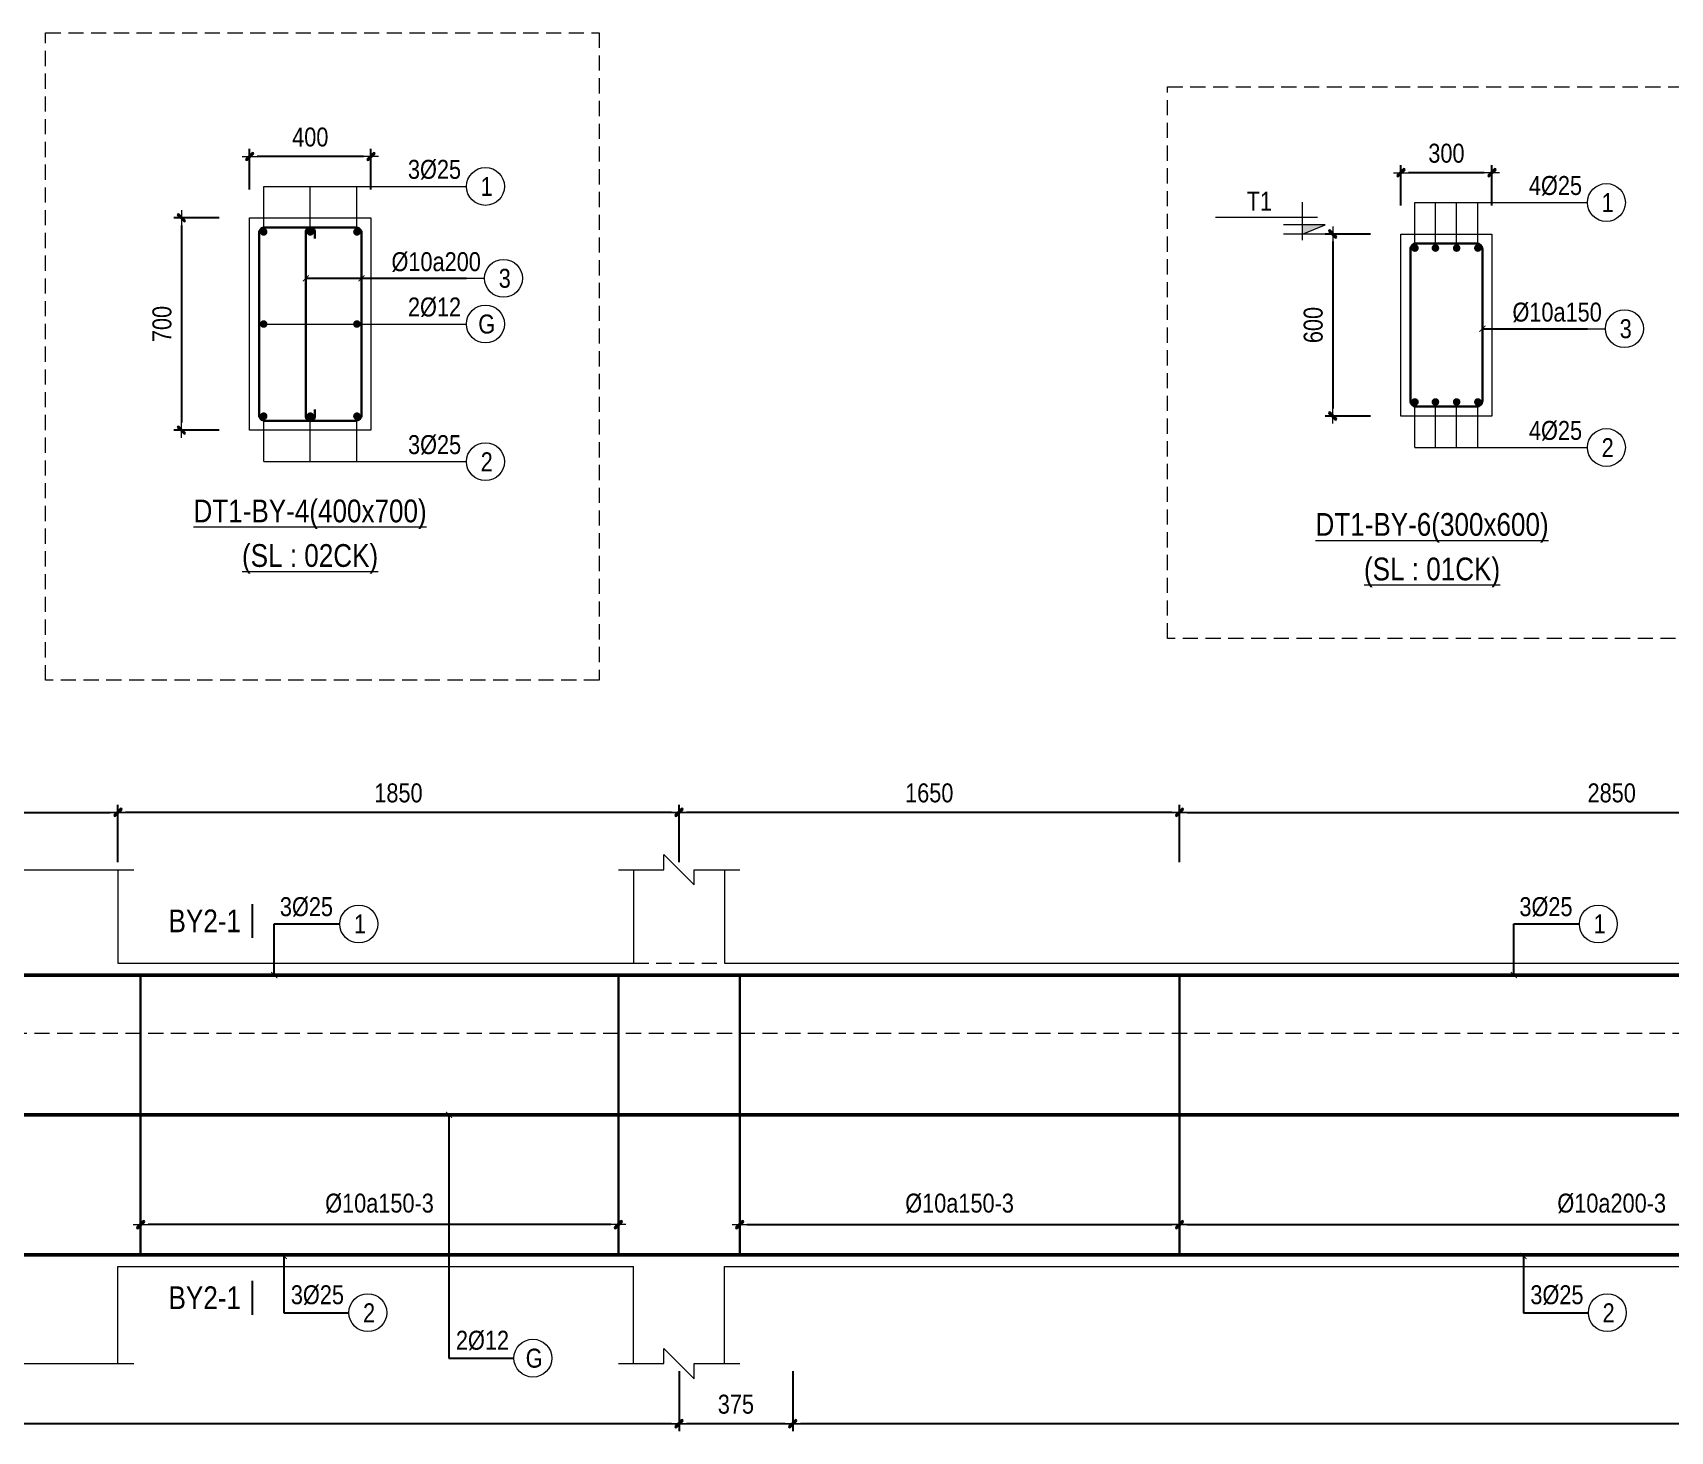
# Model space of a CAD drawing. Header units: millimetres. Extents: x 397144 to 8960116, y 345581 to 674207.
# Drawn here: x 4960394 to 4965793, y 632887 to 637498 of the extents above; entities that cross this region are included whole.
import ezdxf
from ezdxf.enums import TextEntityAlignment as Align

# ---------------------------------------------------------------- set-up
doc = ezdxf.new("R2010")
doc.units = ezdxf.units.MM
doc.header["$PDSIZE"] = -10
doc.linetypes.add('HIDDEN', pattern=[0.375, 0.25, -0.125])
doc.layers.get('0').update_dxf_attribs({"linetype": 'CONTINUOUS'})
doc.layers.get('Defpoints').update_dxf_attribs({"color": 12, "linetype": 'CONTINUOUS'})
for name, color, linetype, lineweight in [('CDAI', 8, 'CONTINUOUS', 30), ('CTHEP', 2, 'CONTINUOUS', 50), ('DBAO', 3, 'CONTINUOUS', 20), ('DGIONG', 4, 'CONTINUOUS', 13), ('KTH', 150, 'CONTINUOUS', 5), ('Net khuat', 8, 'HIDDEN', 13), ('STICK', 1, 'CONTINUOUS', 9), ('TEXT', 7, 'CONTINUOUS', 15)]:
    doc.layers.add(name, color=color, linetype=linetype, lineweight=lineweight)
doc.layers.add('HATCH', color=7, linetype='CONTINUOUS', lineweight=5, true_color=0x2491ff)
doc.styles.add('Star-HelCon', font='VHELVCN_0.TTF')
doc.styles.add('TTP-HelCon', font='VHELVCN_0.TTF')
doc.styles.add('VNI-HELVE-CONDENSE', font='VHELVCN_0.TTF')
doc.dimstyles.new('kc-25', dxfattribs={"dimtxt": 62.5, "dimasz": 20, "dimexe": 20, "dimexo": 50, "dimgap": 25, "dimtad": 3, "dimdec": 0, "dimzin": 0, "dimdsep": 46, "dimtxsty": 'VNI-HELVE-CONDENSE', "dimblk": 'DIM', "dimcen": 2.5, "dimclrd": 256, "dimclre": 154, "dimclrt": 7, "dimaunit": 1, "dimadec": 0, "dimazin": 0, "dimtfac": 1, "dimtdec": 0, "dimtix": 1, "dimtmove": 0, "dimatfit": 3, "dimldrblk": 'DOT', "dimfxl": 1, "dimtolj": 1, "dimtzin": 0, "dimarcsym": 0})
doc.dimstyles.new('TTP-25', dxfattribs={"dimscale": 25, "dimtxt": 2.5, "dimasz": 1, "dimexe": 1, "dimexo": 1, "dimgap": 0.09, "dimtad": 0, "dimdec": 4, "dimrnd": 5, "dimzin": 9, "dimdsep": 46, "dimtxsty": 'TTP-HelCon', "dimblk": 'Stick1', "dimcen": 0.09, "dimdle": 1.5, "dimclrd": 256, "dimclre": 256, "dimclrt": 7, "dimadec": 0, "dimazin": 0, "dimtfac": 1, "dimtdec": 4, "dimtmove": 0, "dimatfit": 3, "dimldrblk": '_ArchTick1', "dimfxl": 1, "dimtvp": 1, "dimtolj": 1, "dimtzin": 0, "dimarcsym": 0})

# ---------------------------------------------------------------- blocks, each defined once
blk = doc.blocks.new('Stick1')
at = {"layer": 'STICK'}
h = blk.add_hatch(color=256, dxfattribs=at)
edge = h.paths.add_edge_path()
edge.add_line((0.3, 0.5), (-0.5, -0.3))
edge.add_arc((-0.4, -0.4), 0.141, 135, 315)
edge.add_line((-0.3, -0.5), (0.5, 0.3))
edge.add_arc((0.4, 0.4), 0.141, 315, 495)
blk.add_line((1, 0), (-1, 0), dxfattribs=at)
blk.add_lwpolyline([(0.3, 0.5), (-0.5, -0.3, 1), (-0.3, -0.5), (0.5, 0.3, 1), (0.3, 0.5, 1)], format="xyb", dxfattribs=at)
blk = doc.blocks.new('*D466')
at = {"layer": 'Defpoints', "color": 0, "transparency": 16777216}
for p in [(4955499.7, 633110), (4962524.7, 633110), (4955499.7, 632912)]:
    blk.add_point(p, dxfattribs=at)
at = {"layer": 'KTH', "lineweight": -2, "transparency": 16777216}
for p, q in [((4955499.7, 633085), (4955499.7, 632887)), ((4962524.7, 633085), (4962524.7, 632887)), ((4962499.7, 632912), (4955524.7, 632912))]:
    blk.add_line(p, q, dxfattribs=at)
at = {"layer": 'KTH', "lineweight": -2, "transparency": 16777216, "xscale": 25, "yscale": 25, "zscale": 25, "rotation": 180}
blk.add_blockref('Stick1', (4955499.7, 632912), dxfattribs=at)
at = {"layer": 'KTH', "lineweight": -2, "transparency": 16777216, "xscale": 25, "yscale": 25, "zscale": 25}
blk.add_blockref('Stick1', (4962524.7, 632912), dxfattribs=at)
at = {"layer": 'KTH', "color": 7, "transparency": 16777216, "insert": (4959012.2, 632975.8), "char_height": 62.5, "attachment_point": 5, "style": 'TTP-HelCon'}
blk.add_mtext('\\A1;7025', dxfattribs=at)
blk = doc.blocks.new('_ArchTick1')
at = {"color": 0, "const_width": 3.81}
blk.add_lwpolyline([(-12.7, -12.7), (12.7, 12.7)], dxfattribs=at)
blk = doc.blocks.new('*D467')
at = {"layer": 'Defpoints', "color": 0, "transparency": 16777216}
for p in [(4960674.7, 634927.4), (4960674.7, 634738.4), (4962524.7, 634738.4)]:
    blk.add_point(p, dxfattribs=at)
at = {"layer": 'KTH', "lineweight": -2, "transparency": 16777216}
for p, q in [((4960674.7, 634763.4), (4960674.7, 634952.4)), ((4962499.7, 634927.4), (4960699.7, 634927.4)), ((4962524.7, 634763.4), (4962524.7, 634952.4))]:
    blk.add_line(p, q, dxfattribs=at)
at = {"layer": 'KTH', "lineweight": -2, "transparency": 16777216, "xscale": 25, "yscale": 25, "zscale": 25, "rotation": 180}
blk.add_blockref('Stick1', (4960674.7, 634927.4), dxfattribs=at)
at = {"layer": 'KTH', "lineweight": -2, "transparency": 16777216, "xscale": 25, "yscale": 25, "zscale": 25}
blk.add_blockref('Stick1', (4962524.7, 634927.4), dxfattribs=at)
at = {"layer": 'KTH', "color": 7, "transparency": 16777216, "insert": (4961599.7, 634991.2), "char_height": 62.5, "attachment_point": 5, "style": 'TTP-HelCon'}
blk.add_mtext('\\A1;1850', dxfattribs=at)
blk = doc.blocks.new('*D468')
at = {"layer": 'Defpoints', "color": 0, "transparency": 16777216}
for p in [(4962524.7, 634927.4), (4962524.7, 634738.4), (4964174.7, 634738.4)]:
    blk.add_point(p, dxfattribs=at)
at = {"layer": 'KTH', "lineweight": -2, "transparency": 16777216}
for p, q in [((4962524.7, 634763.4), (4962524.7, 634952.4)), ((4964149.7, 634927.4), (4962549.7, 634927.4)), ((4964174.7, 634763.4), (4964174.7, 634952.4))]:
    blk.add_line(p, q, dxfattribs=at)
at = {"layer": 'KTH', "lineweight": -2, "transparency": 16777216, "xscale": 25, "yscale": 25, "zscale": 25, "rotation": 180}
blk.add_blockref('Stick1', (4962524.7, 634927.4), dxfattribs=at)
at = {"layer": 'KTH', "lineweight": -2, "transparency": 16777216, "xscale": 25, "yscale": 25, "zscale": 25}
blk.add_blockref('Stick1', (4964174.7, 634927.4), dxfattribs=at)
at = {"layer": 'KTH', "color": 7, "transparency": 16777216, "insert": (4963349.7, 634991.2), "char_height": 62.5, "attachment_point": 5, "style": 'TTP-HelCon'}
blk.add_mtext('\\A1;1650', dxfattribs=at)
blk = doc.blocks.new('*D469')
at = {"layer": 'Defpoints', "color": 0, "transparency": 16777216}
for p in [(4967024.7, 634927.4), (4964174.7, 634738.4), (4967024.7, 634738.4)]:
    blk.add_point(p, dxfattribs=at)
at = {"layer": 'KTH', "lineweight": -2, "transparency": 16777216}
for p, q in [((4964174.7, 634763.4), (4964174.7, 634952.4)), ((4964199.7, 634927.4), (4966999.7, 634927.4)), ((4967024.7, 634763.4), (4967024.7, 634952.4))]:
    blk.add_line(p, q, dxfattribs=at)
at = {"layer": 'KTH', "lineweight": -2, "transparency": 16777216, "xscale": 25, "yscale": 25, "zscale": 25, "rotation": 180}
blk.add_blockref('Stick1', (4964174.7, 634927.4), dxfattribs=at)
at = {"layer": 'KTH', "lineweight": -2, "transparency": 16777216, "xscale": 25, "yscale": 25, "zscale": 25}
blk.add_blockref('Stick1', (4967024.7, 634927.4), dxfattribs=at)
at = {"layer": 'KTH', "color": 7, "transparency": 16777216, "insert": (4965599.7, 634991.2), "char_height": 62.5, "attachment_point": 5, "style": 'TTP-HelCon'}
blk.add_mtext('\\A1;2850', dxfattribs=at)
blk = doc.blocks.new('*D471')
at = {"layer": 'Defpoints', "color": 0, "transparency": 16777216}
for p in [(4962524.7, 633110), (4962899.7, 633030), (4962524.7, 632912)]:
    blk.add_point(p, dxfattribs=at)
at = {"layer": 'KTH', "lineweight": -2, "transparency": 16777216}
for p, q in [((4962524.7, 633085), (4962524.7, 632887)), ((4962899.7, 633005), (4962899.7, 632887)), ((4962874.7, 632912), (4962549.7, 632912))]:
    blk.add_line(p, q, dxfattribs=at)
at = {"layer": 'KTH', "lineweight": -2, "transparency": 16777216, "xscale": 25, "yscale": 25, "zscale": 25, "rotation": 180}
blk.add_blockref('Stick1', (4962524.7, 632912), dxfattribs=at)
at = {"layer": 'KTH', "lineweight": -2, "transparency": 16777216, "xscale": 25, "yscale": 25, "zscale": 25}
blk.add_blockref('Stick1', (4962899.7, 632912), dxfattribs=at)
at = {"layer": 'KTH', "color": 7, "transparency": 16777216, "insert": (4962712.2, 632975.8), "char_height": 62.5, "attachment_point": 5, "style": 'TTP-HelCon'}
blk.add_mtext('\\A1;375', dxfattribs=at)
blk = doc.blocks.new('*D472')
at = {"layer": 'Defpoints', "color": 0, "transparency": 16777216}
for p in [(4962899.7, 633110), (4968974.7, 633110), (4962899.7, 632912)]:
    blk.add_point(p, dxfattribs=at)
at = {"layer": 'KTH', "lineweight": -2, "transparency": 16777216}
for p, q in [((4962899.7, 633085), (4962899.7, 632887)), ((4968974.7, 633085), (4968974.7, 632887)), ((4968949.7, 632912), (4962924.7, 632912))]:
    blk.add_line(p, q, dxfattribs=at)
at = {"layer": 'KTH', "lineweight": -2, "transparency": 16777216, "xscale": 25, "yscale": 25, "zscale": 25, "rotation": 180}
blk.add_blockref('Stick1', (4962899.7, 632912), dxfattribs=at)
at = {"layer": 'KTH', "lineweight": -2, "transparency": 16777216, "xscale": 25, "yscale": 25, "zscale": 25}
blk.add_blockref('Stick1', (4968974.7, 632912), dxfattribs=at)
at = {"layer": 'KTH', "color": 7, "transparency": 16777216, "insert": (4965937.2, 632975.8), "char_height": 62.5, "attachment_point": 5, "style": 'TTP-HelCon'}
blk.add_mtext('\\A1;6075', dxfattribs=at)
blk = doc.blocks.new('*D473')
at = {"layer": 'Defpoints', "color": 0, "transparency": 16777216}
for p in [(4960749.7, 634008.1), (4962324.7, 634008.1), (4960749.7, 633568.1)]:
    blk.add_point(p, dxfattribs=at)
at = {"layer": 'KTH', "lineweight": -2, "transparency": 16777216}
for p, q in [((4960749.7, 633983.1), (4960749.7, 633543.1)), ((4962324.7, 633983.1), (4962324.7, 633543.1)), ((4962299.7, 633568.1), (4960774.7, 633568.1))]:
    blk.add_line(p, q, dxfattribs=at)
at = {"layer": 'KTH', "lineweight": -2, "transparency": 16777216, "xscale": 25, "yscale": 25, "zscale": 25, "rotation": 180}
blk.add_blockref('Stick1', (4960749.7, 633568.1), dxfattribs=at)
at = {"layer": 'KTH', "lineweight": -2, "transparency": 16777216, "xscale": 25, "yscale": 25, "zscale": 25}
blk.add_blockref('Stick1', (4962324.7, 633568.1), dxfattribs=at)
at = {"layer": 'KTH', "color": 7, "transparency": 16777216, "insert": (4961537.2, 633638), "char_height": 62.5, "attachment_point": 5, "style": 'TTP-HelCon'}
blk.add_mtext('\\A1;Þ10a150-3', dxfattribs=at)
blk = doc.blocks.new('*D475')
at = {"layer": 'Defpoints', "color": 0, "transparency": 16777216}
for p in [(4964174.7, 634008.1), (4967024.7, 634008.1), (4967024.7, 633568.1)]:
    blk.add_point(p, dxfattribs=at)
at = {"layer": 'KTH', "lineweight": -2, "transparency": 16777216}
for p, q in [((4964174.7, 633983.1), (4964174.7, 633543.1)), ((4967024.7, 633983.1), (4967024.7, 633543.1)), ((4964199.7, 633568.1), (4966999.7, 633568.1))]:
    blk.add_line(p, q, dxfattribs=at)
at = {"layer": 'KTH', "lineweight": -2, "transparency": 16777216, "xscale": 25, "yscale": 25, "zscale": 25, "rotation": 180}
blk.add_blockref('Stick1', (4964174.7, 633568.1), dxfattribs=at)
at = {"layer": 'KTH', "lineweight": -2, "transparency": 16777216, "xscale": 25, "yscale": 25, "zscale": 25}
blk.add_blockref('Stick1', (4967024.7, 633568.1), dxfattribs=at)
at = {"layer": 'KTH', "color": 7, "transparency": 16777216, "insert": (4965599.7, 633638), "char_height": 62.5, "attachment_point": 5, "style": 'TTP-HelCon'}
blk.add_mtext('\\A1;Þ10a200-3', dxfattribs=at)
blk = doc.blocks.new('*D476')
at = {"layer": 'Defpoints', "color": 0, "transparency": 16777216}
for p in [(4962724.7, 634008.1), (4964174.7, 634008.1), (4964174.7, 633568.1)]:
    blk.add_point(p, dxfattribs=at)
at = {"layer": 'KTH', "lineweight": -2, "transparency": 16777216}
for p, q in [((4962724.7, 633983.1), (4962724.7, 633543.1)), ((4964174.7, 633983.1), (4964174.7, 633543.1)), ((4962749.7, 633568.1), (4964149.7, 633568.1))]:
    blk.add_line(p, q, dxfattribs=at)
at = {"layer": 'KTH', "lineweight": -2, "transparency": 16777216, "xscale": 25, "yscale": 25, "zscale": 25, "rotation": 180}
blk.add_blockref('Stick1', (4962724.7, 633568.1), dxfattribs=at)
at = {"layer": 'KTH', "lineweight": -2, "transparency": 16777216, "xscale": 25, "yscale": 25, "zscale": 25}
blk.add_blockref('Stick1', (4964174.7, 633568.1), dxfattribs=at)
at = {"layer": 'KTH', "color": 7, "transparency": 16777216, "insert": (4963449.7, 633638), "char_height": 62.5, "attachment_point": 5, "style": 'TTP-HelCon'}
blk.add_mtext('\\A1;Þ10a150-3', dxfattribs=at)
blk = doc.blocks.new('*D995')
at = {"layer": 'Defpoints', "color": 0, "transparency": 16777216}
for p in [(4960674.7, 634927.4), (4958474.7, 634738.4), (4960674.7, 634738.4)]:
    blk.add_point(p, dxfattribs=at)
at = {"layer": 'KTH', "lineweight": -2, "transparency": 16777216}
for p, q in [((4958474.7, 634763.4), (4958474.7, 634952.4)), ((4958499.7, 634927.4), (4960649.7, 634927.4)), ((4960674.7, 634763.4), (4960674.7, 634952.4))]:
    blk.add_line(p, q, dxfattribs=at)
at = {"layer": 'KTH', "lineweight": -2, "transparency": 16777216, "xscale": 25, "yscale": 25, "zscale": 25, "rotation": 180}
blk.add_blockref('Stick1', (4958474.7, 634927.4), dxfattribs=at)
at = {"layer": 'KTH', "lineweight": -2, "transparency": 16777216, "xscale": 25, "yscale": 25, "zscale": 25}
blk.add_blockref('Stick1', (4960674.7, 634927.4), dxfattribs=at)
at = {"layer": 'KTH', "color": 7, "transparency": 16777216, "insert": (4959574.7, 634991.2), "char_height": 62.5, "attachment_point": 5, "style": 'TTP-HelCon'}
blk.add_mtext('\\A1;2200', dxfattribs=at)
blk = doc.blocks.new('DIM')
h = blk.add_hatch(color=1)
h.paths.add_polyline_path([(0.49, 0.29, 1), (0.29, 0.49), (-0.19, 0), (0.19, 0)])
h.paths.add_polyline_path([(0.19, 0), (-0.19, 0), (-0.49, -0.29, 1), (-0.29, -0.49)])
at = {"color": 9}
for p, q in [((-0.19, 0), (-1.5, 0)), ((0.19, 0), (1.5, 0))]:
    blk.add_line(p, q, dxfattribs=at)
at = {"color": 1}
for p, q in [((-0.49, -0.29), (0.29, 0.49)), ((-0.29, -0.49), (0.49, 0.29)), ((-0.19, 0), (0.19, 0))]:
    blk.add_line(p, q, dxfattribs=at)
blk.add_arc((-0.39, -0.39), 0.138, 135, 315, dxfattribs=at)
blk = doc.blocks.new('MC')
at = {"layer": 'CTHEP', "const_width": 10}
blk.add_lwpolyline([(0, 150), (0, 0)], dxfattribs=at)
at = {"layer": 'TEXT', "style": 'TTP-HelCon'}
blk.add_attdef('A', text='', height=100, dxfattribs=at).set_placement((-50, 25.5), align=Align.RIGHT)
blk = doc.blocks.new('*D8189')
at = {"layer": 'Defpoints', "color": 0, "ltscale": 500, "transparency": 16777216}
for p in [(4961109, 637089.6), (4961109, 636956.4), (4961509, 636956.4)]:
    blk.add_point(p, dxfattribs=at)
at = {"layer": 'KTH', "lineweight": -2, "ltscale": 500, "transparency": 16777216}
for p, q in [((4961109, 636981.4), (4961109, 637114.6)), ((4961484, 637089.6), (4961134, 637089.6)), ((4961509, 636981.4), (4961509, 637114.6))]:
    blk.add_line(p, q, dxfattribs=at)
at = {"layer": 'KTH', "lineweight": -2, "ltscale": 500, "transparency": 16777216, "xscale": 25, "yscale": 25, "zscale": 25, "rotation": 180}
blk.add_blockref('Stick1', (4961109, 637089.6), dxfattribs=at)
at = {"layer": 'KTH', "lineweight": -2, "ltscale": 500, "transparency": 16777216, "xscale": 25, "yscale": 25, "zscale": 25}
blk.add_blockref('Stick1', (4961509, 637089.6), dxfattribs=at)
at = {"layer": 'KTH', "color": 7, "ltscale": 500, "transparency": 16777216, "insert": (4961309, 637153.5), "char_height": 62.5, "attachment_point": 5, "style": 'TTP-HelCon'}
blk.add_mtext('\\A1;400', dxfattribs=at)
blk = doc.blocks.new('*D8190')
at = {"layer": 'Defpoints', "color": 0, "ltscale": 500, "transparency": 16777216}
for p in [(4961033.9, 636887.4), (4960884.1, 636187.4), (4961033.9, 636187.4)]:
    blk.add_point(p, dxfattribs=at)
at = {"layer": 'KTH', "lineweight": -2, "ltscale": 500, "transparency": 16777216}
for p, q in [((4961008.9, 636887.4), (4960859.1, 636887.4)), ((4960884.1, 636862.4), (4960884.1, 636212.4)), ((4961008.9, 636187.4), (4960859.1, 636187.4))]:
    blk.add_line(p, q, dxfattribs=at)
at = {"layer": 'KTH', "lineweight": -2, "ltscale": 500, "transparency": 16777216, "xscale": 25, "yscale": 25, "zscale": 25}
for p, rotation in [((4960884.1, 636887.4), 90), ((4960884.1, 636187.4), 270)]:
    blk.add_blockref('Stick1', p, dxfattribs=dict(at, rotation=rotation))
at = {"layer": 'KTH', "color": 7, "ltscale": 500, "transparency": 16777216, "insert": (4960820.2, 636537.4), "char_height": 62.5, "attachment_point": 5, "rotation": 90, "style": 'TTP-HelCon'}
blk.add_mtext('\\A1;700', dxfattribs=at)
blk = doc.blocks.new('*D8191')
at = {"layer": 'Defpoints', "color": 0, "ltscale": 500, "transparency": 16777216}
for p in [(4964904.8, 637036.4), (4964904.8, 636903.1), (4965204.8, 636903.1)]:
    blk.add_point(p, dxfattribs=at)
at = {"layer": 'KTH', "lineweight": -2, "ltscale": 500, "transparency": 16777216}
for p, q in [((4964904.8, 636928.1), (4964904.8, 637061.4)), ((4965204.8, 636928.1), (4965204.8, 637061.4)), ((4965179.8, 637036.4), (4964929.8, 637036.4))]:
    blk.add_line(p, q, dxfattribs=at)
at = {"layer": 'KTH', "lineweight": -2, "ltscale": 500, "transparency": 16777216, "xscale": 25, "yscale": 25, "zscale": 25, "rotation": 180}
blk.add_blockref('Stick1', (4964904.8, 637036.4), dxfattribs=at)
at = {"layer": 'KTH', "lineweight": -2, "ltscale": 500, "transparency": 16777216, "xscale": 25, "yscale": 25, "zscale": 25}
blk.add_blockref('Stick1', (4965204.8, 637036.4), dxfattribs=at)
at = {"layer": 'KTH', "color": 7, "ltscale": 500, "transparency": 16777216, "insert": (4965054.8, 637100.2), "char_height": 62.5, "attachment_point": 5, "style": 'TTP-HelCon'}
blk.add_mtext('\\A1;300', dxfattribs=at)
blk = doc.blocks.new('*D8192')
at = {"layer": 'Defpoints', "color": 0, "ltscale": 500, "transparency": 16777216}
for p in [(4964829.6, 636834.1), (4964679.8, 636234.1), (4964829.6, 636234.1)]:
    blk.add_point(p, dxfattribs=at)
at = {"layer": 'KTH', "lineweight": -2, "ltscale": 500, "transparency": 16777216}
for p, q in [((4964804.6, 636834.1), (4964654.8, 636834.1)), ((4964679.8, 636809.1), (4964679.8, 636259.1)), ((4964804.6, 636234.1), (4964654.8, 636234.1))]:
    blk.add_line(p, q, dxfattribs=at)
at = {"layer": 'KTH', "lineweight": -2, "ltscale": 500, "transparency": 16777216, "xscale": 25, "yscale": 25, "zscale": 25}
for p, rotation in [((4964679.8, 636834.1), 90), ((4964679.8, 636234.1), 270)]:
    blk.add_blockref('Stick1', p, dxfattribs=dict(at, rotation=rotation))
at = {"layer": 'KTH', "color": 7, "ltscale": 500, "transparency": 16777216, "insert": (4964615.9, 636534.1), "char_height": 62.5, "attachment_point": 5, "rotation": 90, "style": 'TTP-HelCon'}
blk.add_mtext('\\A1;600', dxfattribs=at)
blk = doc.blocks.new('CODE')
at = {"layer": 'DBAO'}
for p, q in [((-112.5, 55), (223.6, 55)), ((-62.5, -20), (-62.5, 105)), ((-62.5, 0), (-137.5, 30)), ((-137.5, 30), (0, 30)), ((-137.5, 0), (0, 0))]:
    blk.add_line(p, q, dxfattribs=at)
at = {"layer": 'HATCH', "color": 1}
blk.add_solid([(-62.5, 0), (-137.5, 30), (-62.5, 30)], dxfattribs=at)

msp = doc.modelspace()

# ---------------------------------------------------------------- linework, layer by layer
at = {"layer": 'CDAI', "ltscale": 52.5}
for p, q in [((4960749.67268, 634394.97938), (4960749.67268, 633464.97938)), ((4962324.67268, 634394.97938), (4962324.67268, 633464.97938)), ((4962724.67268, 634394.97938), (4962724.67268, 633464.97938)), ((4964174.67268, 634394.97938), (4964174.67268, 633464.97938))]:
    msp.add_line(p, q, dxfattribs=at)
at = {"layer": 'CDAI'}
for points in [[(4961159.03953, 636856.13138), (4961459.03953, 636856.13138, -0.4142135624), (4961477.78953, 636837.38138), (4961477.78953, 636237.38138, -0.4142135624), (4961459.03953, 636218.63138), (4961159.03953, 636218.63138, -0.4142135624), (4961140.28953, 636237.38138), (4961140.28953, 636837.38138, -0.4142135624)], [(4964954.75976, 636802.88275), (4965154.75976, 636802.88275, -0.4142135624), (4965173.50976, 636784.13275), (4965173.50976, 636284.13275, -0.4142135624), (4965154.75976, 636265.38275), (4964954.75976, 636265.38275, -0.4142135624), (4964936.00976, 636284.13275), (4964936.00976, 636784.13275, -0.4142135624)]]:
    msp.add_lwpolyline(points, format="xyb", close=True, dxfattribs=at)
msp.add_lwpolyline([(4961324.03953, 636819.21138), (4961324.03953, 636841.13138, 0.4142135624), (4961309.03953, 636856.13138), (4961309.03953, 636856.13138, 0.4142135624), (4961294.03953, 636841.13138), (4961294.03953, 636233.63138, 0.4142135624), (4961309.03953, 636218.63138), (4961309.03953, 636218.63138, 0.4142135624), (4961324.03953, 636233.63138), (4961324.03953, 636255.55137)], format="xyb", dxfattribs=at)
at = {"layer": 'CTHEP'}
msp.add_line((4960351.59074, 633929.97938), (4968731.09356, 633929.97938), dxfattribs=at)
at = {"layer": 'CTHEP', "const_width": 12.5}
for points in [[(4961149.03953, 636841.13138, 1), (4961161.53953, 636841.13138, 1)], [(4961302.78953, 636841.13138, 1), (4961315.28953, 636841.13138, 1)], [(4961456.53953, 636841.13138, 1), (4961469.03953, 636841.13138, 1)], [(4964944.75976, 636787.88275, 1), (4964957.25976, 636787.88275, 1)], [(4965012.25976, 636787.88275, 1), (4965024.75976, 636787.88275, 1)], [(4965082.25976, 636787.88275, 1), (4965094.75976, 636787.88275, 1)], [(4965152.25976, 636787.88275, 1), (4965164.75976, 636787.88275, 1)], [(4961149.03953, 636537.38138, 1), (4961161.53953, 636537.38138, 1)], [(4961456.53953, 636537.38138, 1), (4961469.03953, 636537.38138, 1)], [(4964944.75976, 636280.38275, 1), (4964957.25976, 636280.38275, 1)], [(4965012.25976, 636280.38275, 1), (4965024.75976, 636280.38275, 1)], [(4965082.25976, 636280.38275, 1), (4965094.75976, 636280.38275, 1)], [(4965152.25976, 636280.38275, 1), (4965164.75976, 636280.38275, 1)], [(4961149.03953, 636233.63138, 1), (4961161.53953, 636233.63138, 1)], [(4961302.78953, 636233.63138, 1), (4961315.28953, 636233.63138, 1)], [(4961456.53953, 636233.63138, 1), (4961469.03953, 636233.63138, 1)], [(4961456.53953, 636233.63138, 1), (4961469.03953, 636233.63138, 1)]]:
    msp.add_lwpolyline(points, format="xyb", close=True, dxfattribs=at)
at = {"layer": 'CTHEP'}
for points in [[(4968924.67268, 633765.54946), (4968924.67268, 633765.54946), (4968924.67268, 634390.97938), (4959674.67268, 634390.97938)], [(4959674.67268, 633468.97938), (4968874.67268, 633468.97938), (4968874.67268, 633993.54109)]]:
    msp.add_lwpolyline(points, dxfattribs=at)
at = {"layer": 'DBAO', "flags": 128}
for points in [[(4961509.03953, 636887.38138), (4961509.03953, 636187.38138), (4961109.03953, 636187.38138), (4961109.03953, 636887.38138)], [(4961109.03953, 636887.38138), (4961509.03953, 636887.38138)], [(4965204.75976, 636834.13275), (4965204.75976, 636234.13275), (4964904.75976, 636234.13275), (4964904.75976, 636834.13275)], [(4964904.75976, 636834.13275), (4965204.75976, 636834.13275)]]:
    msp.add_lwpolyline(points, dxfattribs=at)
at = {"layer": 'DBAO'}
for points in [[(4960674.67268, 634738.37372), (4960674.67268, 634429.97938)], [(4962374.67268, 634738.37372), (4962374.67268, 634429.97938)], [(4962674.67268, 634429.97938), (4968524.67268, 634429.97938), (4968524.67268, 634738.37372)], [(4962674.67268, 634738.37372), (4962674.67268, 634429.97938)], [(4960674.67268, 634429.97938), (4962374.67268, 634429.97938)], [(4960674.67268, 633109.97938), (4960674.67268, 633429.97938)], [(4960674.67268, 633429.97938), (4962374.67268, 633429.97938)], [(4962374.67268, 633109.97938), (4962374.67268, 633429.97938)], [(4962674.67268, 633429.97938), (4968524.67268, 633429.97938), (4968524.67268, 633109.97938)], [(4962674.67268, 633109.97938), (4962674.67268, 633429.97938)]]:
    msp.add_lwpolyline(points, dxfattribs=at)
at = {"layer": 'DGIONG'}
for p, q in [((4961155.28953, 636841.13138), (4961155.28953, 636991.13138)), ((4961155.28953, 636991.13138), (4961824.03953, 636991.13138)), ((4961309.03953, 636841.13138), (4961309.03953, 636991.13138)), ((4961462.78953, 636841.13138), (4961462.78953, 636991.13138)), ((4964951.00976, 636787.88275), (4964951.00976, 636937.88275)), ((4964951.00976, 636937.88275), (4965519.75976, 636937.88275)), ((4965018.50976, 636787.88275), (4965018.50976, 636937.88275)), ((4965088.50976, 636787.88275), (4965088.50976, 636937.88275)), ((4965158.50976, 636787.88275), (4965158.50976, 636937.88275)), ((4961477.78953, 636688.18738), (4961883.53953, 636688.18738)), ((4961155.28953, 636537.38138), (4961824.03953, 636537.38138)), ((4965173.50976, 636521.97143), (4965579.25976, 636521.97143)), ((4964951.00976, 636130.38275), (4964951.00976, 636280.38275)), ((4965018.50976, 636130.38275), (4965018.50976, 636280.38275)), ((4965088.50976, 636130.38275), (4965088.50976, 636280.38275)), ((4965158.50976, 636130.38275), (4965158.50976, 636280.38275)), ((4961155.28953, 636083.63138), (4961155.28953, 636233.63138)), ((4961309.03953, 636083.63138), (4961309.03953, 636233.63138)), ((4961462.78953, 636083.63138), (4961462.78953, 636233.63138)), ((4964951.00976, 636130.38275), (4965519.75976, 636130.38275)), ((4961155.28953, 636083.63138), (4961824.03953, 636083.63138))]:
    msp.add_line(p, q, dxfattribs=at)
for points in [[(4958429.38176, 634738.37372), (4959514.54859, 634738.37372), (4959514.54859, 634788.37372), (4959614.54859, 634688.37372), (4959614.54859, 634738.37372), (4960727.67008, 634738.37372)], [(4962324.67268, 634738.37372), (4962474.67268, 634738.37372), (4962474.67268, 634788.37372), (4962574.67268, 634688.37372), (4962574.67268, 634738.37372), (4962724.67268, 634738.37372)], [(4958429.38176, 633109.97938), (4959514.54859, 633109.97938), (4959514.54859, 633159.97938), (4959614.54859, 633059.97938), (4959614.54859, 633109.97938), (4960727.67008, 633109.97938)], [(4962324.67268, 633109.97938), (4962474.67268, 633109.97938), (4962474.67268, 633159.97938), (4962574.67268, 633059.97938), (4962574.67268, 633109.97938), (4962724.67268, 633109.97938)]]:
    msp.add_lwpolyline(points, dxfattribs=at)
for centre in [(4961886.53953, 636991.13138), (4965582.25976, 636937.88275), (4961946.03953, 636688.18738), (4961886.53953, 636537.38138), (4965641.75976, 636521.97143), (4961886.53953, 636083.63138), (4965582.25976, 636130.38275), (4961468.84902, 634559.48849), (4965555.56819, 634559.48849), (4961498.71012, 633277.93512), (4965585.42929, 633277.93512), (4962042.9063, 633127.93512)]:
    msp.add_circle(centre, 62.5, dxfattribs=at)
at = {"layer": 'Net khuat', "ltscale": 200}
for p, q in [((4962374.67268, 634429.97938), (4962674.67268, 634429.97938)), ((4955299.67268, 634199.97938), (4968524.67268, 634199.97938))]:
    msp.add_line(p, q, dxfattribs=at)
for points in [[(4960436.30915, 637497.71515), (4962261.39944, 637497.71515), (4962261.39944, 635362.99931), (4960436.30915, 635362.99931)], [(4964135.43902, 637319.22154), (4965960.52931, 637319.22154), (4965960.52931, 635500.92939), (4964135.43902, 635500.92939)]]:
    msp.add_lwpolyline(points, close=True, dxfattribs=at)

# ---------------------------------------------------------------- block references
at = {"xscale": 0.75, "yscale": 0.75, "zscale": 0.75}
for p in [(4961117.95524, 634512.87372), (4961117.95524, 633270.63772)]:
    msp.add_blockref('MC', p, dxfattribs=at).add_auto_attribs({'A': 'BY2-1'})
at = {"layer": 'KTH', "linetype": 'Continuous', "xscale": -1}
msp.add_blockref('CODE', (4964517.27321, 636834.13275), dxfattribs=at)

# ---------------------------------------------------------------- texts
at = {"layer": 'TEXT', "style": 'TTP-HelCon'}
for s, height, p in [('3Þ25', 62.5, (4961718.53953, 637016.13138)), ('4Þ25', 62.5, (4965414.25976, 636962.88275)), ('Þ10a200', 62.5, (4961724.03953, 636711.68738)), ('2Þ12', 62.5, (4961718.53953, 636562.38138)), ('Þ10a150', 62.5, (4965419.75976, 636545.47143)), ('4Þ25', 62.5, (4965414.5251, 636155.38275)), ('3Þ25', 62.5, (4961718.80488, 636108.63138)), ('%%UDT1-BY-4(400x700)', 75, (4961308.3284, 635883.65802)), ('%%UDT1-BY-6(300x600)', 75, (4965007.45826, 635839.2331)), ('%%U(SL : 02CK)', 75, (4961308.3284, 635736.76343)), ('%%U(SL : 01CK)', 75, (4965007.45826, 635692.3385))]:
    msp.add_text(s, height=height, dxfattribs=at).set_placement(p, align=Align.CENTER)
at = {"layer": 'TEXT', "style": 'Star-HelCon'}
for s, p in [('1', (4961890.7062, 636991.13138)), ('1', (4965586.42643, 636937.88275)), ('3', (4961950.2062, 636688.18738)), ('G', (4961890.7062, 636537.38138)), ('3', (4965645.92643, 636521.97143)), ('2', (4965586.42643, 636130.38275)), ('2', (4961890.7062, 636083.63138)), ('1', (4961473.01569, 634559.48849)), ('1', (4965559.73486, 634559.48849)), ('2', (4961502.87678, 633277.93512)), ('2', (4965589.59595, 633277.93512)), ('G', (4962047.07297, 633127.93512))]:
    msp.add_text(s, height=62.5, dxfattribs=at).set_placement(p, align=Align.MIDDLE)
at = {"layer": 'TEXT', "style": 'TTP-HelCon'}
msp.add_text('T1    ', height=62.5, dxfattribs=at).set_placement((4964559.53988, 636911.12775), align=Align.RIGHT)
for s, p in [('3Þ25', (4961208.72513, 634585.34143)), ('3Þ25', (4965295.4443, 634585.34143)), ('3Þ25', (4961244.90225, 633305.83218)), ('3Þ25', (4965331.62142, 633305.83218)), ('2Þ12', (4961789.09844, 633155.83218))]:
    msp.add_text(s, height=62.5, dxfattribs=at).set_placement(p)

# ---------------------------------------------------------------- dimensions: what is measured, and where the dimension line sits
at = {"layer": 'KTH', "ltscale": 500}
for base, p1, p2, picture, middle in [((4961109.03953, 637089.63138), (4961509.03953, 636956.39332), (4961109.03953, 636956.39332), '*D8189', (4961309.03953, 637153.46471)), ((4964904.75976, 637036.38275), (4965204.75976, 636903.1447), (4964904.75976, 636903.1447), '*D8191', (4965054.75976, 637100.21609))]:
    dim = msp.add_linear_dim(base=base, p1=p1, p2=p2, dimstyle='TTP-25', override={"dimtxsty": 'TTP-HelCon'}, dxfattribs=at)
    dim.commit()
    dim.dimension.update_dxf_attribs({"geometry": picture, "text_midpoint": middle})
for base, p1, p2, picture, middle in [((4960884.05298, 636187.38138), (4961033.88579, 636887.38138), (4961033.88579, 636187.38138), '*D8190', (4960820.21965, 636537.38138)), ((4964679.77321, 636234.13275), (4964829.60602, 636834.13275), (4964829.60602, 636234.13275), '*D8192', (4964615.93988, 636534.13275))]:
    dim = msp.add_linear_dim(base=base, p1=p1, p2=p2, angle=90, dimstyle='TTP-25', override={"dimtxsty": 'TTP-HelCon'}, dxfattribs=at)
    dim.commit()
    dim.dimension.update_dxf_attribs({"geometry": picture, "text_midpoint": middle})
at = {"layer": 'KTH'}
for base, p1, p2, picture, middle in [((4960674.67268, 634927.37372), (4958474.67268, 634738.37372), (4960674.67268, 634738.37372), '*D995', (4959574.67268, 634991.20705)), ((4960674.67268, 634927.37372), (4962524.67268, 634738.37372), (4960674.67268, 634738.37372), '*D467', (4961599.67268, 634991.20705)), ((4962524.67268, 634927.37372), (4964174.67268, 634738.37372), (4962524.67268, 634738.37372), '*D468', (4963349.67268, 634991.20705)), ((4955499.67268, 632912.00151), (4962524.67268, 633109.97938), (4955499.67268, 633109.97938), '*D466', (4959012.17268, 632975.83484)), ((4962524.67268, 632912.00151), (4962899.67268, 633030.00151), (4962524.67268, 633109.97938), '*D471', (4962712.17268, 632975.83484)), ((4962899.67268, 632912.00151), (4968974.67268, 633109.97938), (4962899.67268, 633109.97938), '*D472', (4965937.17268, 632975.83484))]:
    dim = msp.add_linear_dim(base=base, p1=p1, p2=p2, dimstyle='TTP-25', override={"dimtmove": 1}, dxfattribs=at)
    dim.commit()
    dim.dimension.update_dxf_attribs({"geometry": picture, "text_midpoint": middle})
dim = msp.add_linear_dim(base=(4967024.67268, 634927.37372), p1=(4964174.67268, 634738.37372), p2=(4967024.67268, 634738.37372), angle=180, dimstyle='TTP-25', override={"dimtmove": 1}, dxfattribs=at)
dim.commit()
dim.dimension.update_dxf_attribs({"geometry": '*D469', "text_midpoint": (4965599.67268, 634991.20705)})
dim = msp.add_linear_dim(base=(4960749.67268, 633568.11068), p1=(4962324.67268, 634008.12386), p2=(4960749.67268, 634008.12386), angle=180, text='Þ10a150-3', dimstyle='TTP-25', override={"dimtmove": 1}, dxfattribs=at)
dim.commit()
dim.dimension.update_dxf_attribs({"geometry": '*D473', "text_midpoint": (4961537.17268, 633638.02735)})
for base, p1, p2, text, picture, middle in [((4964174.67268, 633568.11068), (4962724.67268, 634008.12386), (4964174.67268, 634008.12386), 'Þ10a150-3', '*D476', (4963449.67268, 633638.02735)), ((4967024.67305, 633568.11068), (4964174.67268, 634008.12386), (4967024.67305, 634008.12386), 'Þ10a200-3', '*D475', (4965599.67286, 633638.02735))]:
    dim = msp.add_linear_dim(base=base, p1=p1, p2=p2, text=text, dimstyle='TTP-25', override={"dimtmove": 1}, dxfattribs=at)
    dim.commit()
    dim.dimension.update_dxf_attribs({"geometry": picture, "text_midpoint": middle})

# ---------------------------------------------------------------- leaders
at = {"layer": 'DGIONG'}
for points in [[(4961294.03953, 636688.18738), (4961639.96999, 636688.18738)], [(4961477.78953, 636688.18738), (4961823.71999, 636688.18738)], [(4965173.50976, 636521.97143), (4965519.44021, 636521.97143)], [(4961190.21336, 634390.97938), (4961190.2131, 634559.48849), (4961406.34902, 634559.48849)], [(4965276.93254, 634390.97938), (4965276.93227, 634559.48849), (4965493.06819, 634559.48849)], [(4961766.08667, 633929.97938), (4961766.0864, 633127.93512), (4961980.4063, 633127.93512)], [(4961221.89048, 633464.97938), (4961221.89022, 633277.93512), (4961436.21012, 633277.93512)], [(4965308.60965, 633464.97938), (4965308.60939, 633277.93512), (4965522.92929, 633277.93512)]]:
    msp.add_leader(points, dimstyle='kc-25', override={"dimtad": 0, "dimldrblk": 'ArchTick', "dimfxl": 100, "dimarcsym": 1}, dxfattribs=at)

doc.saveas('drawing.dxf')
